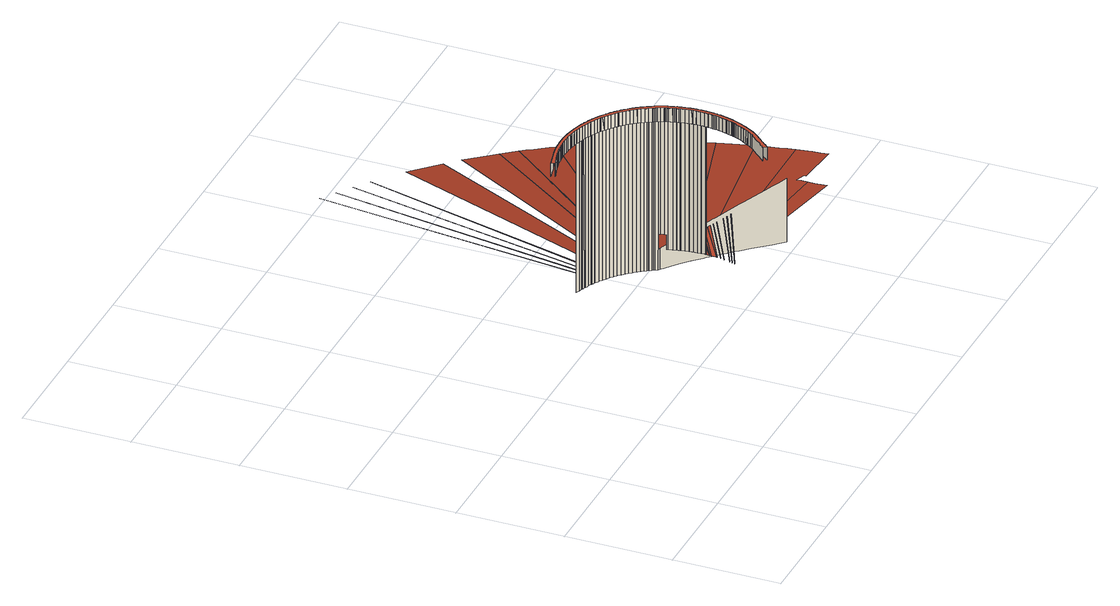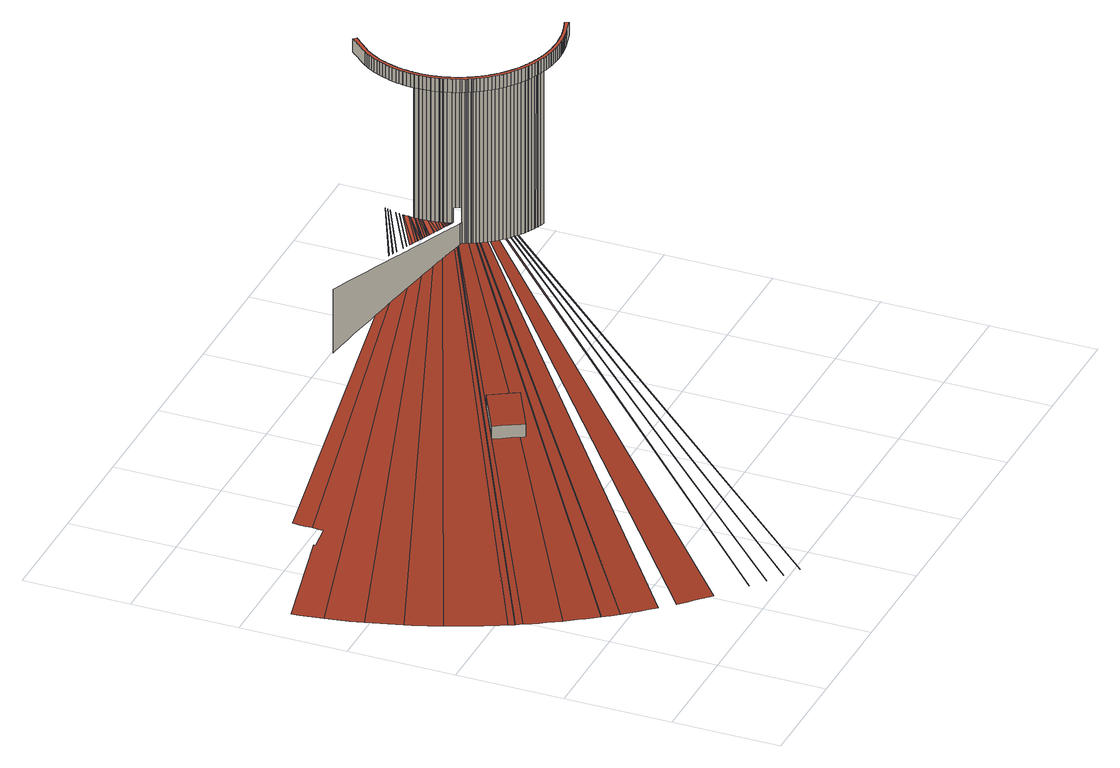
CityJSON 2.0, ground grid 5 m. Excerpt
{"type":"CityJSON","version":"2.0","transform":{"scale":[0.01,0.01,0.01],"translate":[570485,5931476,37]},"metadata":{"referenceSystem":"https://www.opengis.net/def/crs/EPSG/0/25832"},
"CityObjects":{
"building1":{"type":"Building","attributes":{"Grundfläche 2D":"2047.892209","Grundhöhe NN":"5.849"},"children":["building1-1","building1-2"],"geometry":[{"type":"MultiSurface","lod":"3","boundaries":[[[0,1,2,3,4,5,6]],[[4,3,7,8,9,10,11,12]],[[13,14,10,9]],[[15,14,13,16,17]],[[18,19,20,17,16]],[[20,19,21,22,23,24,25]],[[22,26,27,28,23]],[[29,30,27,26]],[[31,27,30]],[[29,32,33,34,31,30]],[[35,36,34,33]],[[36,35,37,38,39,40,41]],[[39,38,42,43,44,45,46,47]],[[45,44,48,49,50,51,52,53]],[[50,54,55,56,57,51]],[[56,58,57]],[[56,55,59,60,61,62,63]],[[61,60,64,65,66,67,68,69]],[[67,66,70,71,72,73,74,75]],[[73,72,76,77,78,79,80,81]],[[79,78,82,83,84,85,86,87]],[[85,84,88,89,90,91,92]],[[90,89,93,94,95,96,97,98]],[[96,95,99,100,101,102,103,104]],[[105,106,107,108]],[[109,108,107,110,111]],[[102,101,112,113,114,115,116,117]],[[109,111,118,119]],[[111,120,118]],[[114,121,122,123,124,115]],[[125,126,127,128,119,118,120,129]],[[130,131,123,122]],[[132,133,131,130]],[[134,135,136,137,126,125,138,139]],[[133,132,140,141,142,143,144]],[[145,146,142,141]],[[147,148,149,150,151,152,135,134,153,154]],[[155,156,146,145]],[[149,148,157,158]],[[156,155,159,160,161,162,163,164]],[[165,162,161,166]],[[167,158,157,168,169]],[[162,163,162,170]],[[166,161,171,172,173,174]],[[173,172,175,176,177,178]],[[179,180,167,169,181,182]],[[183,184,162,165]],[[179,182,185,186]],[[187,188,177,176,189,190,191,192,193,194,195]],[[196,197,186,185,198,199]],[[196,199,200,201]],[[202,193,192,203,204,205,206,207,208,209]],[[210,211,212,201,200,213,214]],[[211,210,207,206]],[[215,194,193]],[[216,215,193]],[[193,202,209,217,216]],[[218,217,209]],[[208,219,220,209]],[[221,207,210]],[[220,218,209]],[[207,222,223,208]],[[223,219,208]],[[221,222,207]],[[214,224,225,210]],[[225,221,210]],[[106,226,227,107]],[[213,228,229,214]],[[200,230,228,213]],[[229,224,214]],[[231,125,129]],[[232,110,107]],[[233,129,120]],[[200,199,198,234,235,230]],[[236,226,237]],[[125,238,239,240,154,153,134,139,138]],[[241,242,234,198]],[[241,198,185,182,181,243,244,245]],[[246,243,181]],[[247,248,249,250,251]],[[168,157,252,253,169]],[[157,148,147,154,254,255]],[[253,256,169]],[[255,252,157]],[[181,169,256,257,246]],[[111,258,259,120]],[[110,260,261,111]],[[259,233,120]],[[262,263,264,248]],[[265,232,107]],[[232,260,110]],[[266,265,107]],[[227,266,107]],[[267,268,226]],[[269,236,237]],[[236,267,226]],[[154,240,270,254]],[[237,271,251,272,269]],[[261,273,258,111]],[[264,249,248]],[[274,275,276]],[[125,231,238]],[[129,233,277,231]],[[278,279,263,262]],[[226,268,227]],[[251,250,280,272]],[[281,282,283]],[[284,285,286]],[[264,287,249]],[[288,289,290]],[[291,292,293,294,295,296,297,298,299,300,301,302,303,304,305,306,307,308,309,310,311,312,313,314,315,316,317,318,319,320,321,322,323,324,325,326,327,328,329,330,331,332,333,334,335,336,337,338,339,340,341,342,343,344,345,346,347,348,349,184,183,350,351,352,353,354,355,356,357,358,359,360,361,362,363,364,365]],[[366,367,368,369]],[[370,46,45]],[[371,52,51]],[[372,58,56]],[[69,373,61]],[[374,103,102]],[[375,348,347]],[[376,377,378,73,81,80,79,87,86,85,92,379,380]],[[156,164,163,162,184,349,381,382,383,384,385,386,387,388,389,143,142,146]],[[390,391,90,98,97,96,104,103,374,392,393]],[[116,115,394]],[[395,396,394,115,124,123,131,133,144,143,389,388,397,398]],[[347,346,345,399,375]],[[400,401,319,318,317,402,403,404]],[[405,374,102,117,116,394]],[[340,339,338,406,407,408,409,410,411,412,413,414,399,345,344,343,342,341]],[[383,382,381,349,348,375]],[[415,416,417,406,338,337,336,335,334,333,418,419]],[[420,421,422,418,333,332,423,331,330,329,424,425]],[[426,427,424,329,328,327,326,325,324,428,429,430]],[[431,432,433,434,435,436,437,438,428,324,323,322,321,320,401,400]]],"semantics":{"surfaces":[{"type":"WallSurface"},{"type":"RoofSurface"}],"values":[0,0,0,0,0,0,0,0,1,0,0,0,0,0,0,0,0,0,0,0,0,0,0,0,0,0,0,0,1,0,0,0,0,0,0,0,0,0,0,0,0,0,1,0,0,0,0,0,0,0,0,0,0,0,1,1,1,1,1,1,1,1,1,1,1,1,1,1,1,1,1,1,1,1,1,1,1,1,1,1,1,1,1,1,1,1,1,1,1,1,1,1,1,1,1,1,1,1,1,1,1,1,1,1,1,1,1,1,1,1,0,1,1,1,1,1,1,1,1,1,1,1,1,1,1,1,1,1,1,1,1,1]}}]},
"building1-1":{"type":"BuildingInstallation","parents":["building1"],"geometry":[{"type":"MultiSurface","lod":"3","boundaries":[[[439,440,441,442,443,444,445,446,447,448,449,450,451,452,453,454,455,456,457,458,459,460,461,462,463,464,465,466,467,468,469,470,471,472,473,474,475,476,477,478,479,480,481,482,483,484,485,486,487,488,489,490,491,492,493,494,495,496,497,498,499,500,501,502,503,504,505,506,507,508,509,510,511,512,513,514,515,516,517,518,519,520,521,522,523,524,525,526,527,528,529,530,531,532,533,534,535,536,537,538,539,540,541,542,543,544,545,546,547,548,549,550,551,552,553,554,555,556,557,558,559,560,561,562,563,564,565,566,567,568,569,570,571,572,573,574,575,576,577,578,579,580,581,582,583,584,585,586,587,588,589,590,591,592,593,594,595,596,597,598,599,600,601,602,603,604,605,606,607,608,609,610,611,612,613,614,615,616,617,618,619,620,621,622,623,624,625,626,627,628,629,630,631,632,633,634,635,636,637,638,639,640,641,642,643,644,645,646,647,648,649,650,651,652,653,654,655,656,657,658,659,660,661,662,663,664,665,666,667,668,669,670,671,672,673,674,675,676,677,678,679,680,681,682,683,684,685,686,687,688,689,690,691,692,693,694,695,696,697,698,699,700,701,702,703,704,705,706,707,708,709,710,711,712,713,714,715,716,717,718,719,720,721,722,723,724,725,726,727,728,729,730,731,732,733,734,735,736,737,738,739,740,741,742,743,744,745,746,747,748,749,750,751,752,753,754,755,756,757,758,759,760,761,762,763,764,765,766,767,768,769,770,771,772,773,774,775,776,777,778,779,780,781,782,783,784,785,786,787,788,789,790,791,792,793,794,795,796,797,798,799,800,801,802,803,804,805,806,807,808,809,810,811,812,813,814,815,816,817,818,819,820,821,822,823,824,825]],[[826,827,828,829,830,831,832,833,834,835,836,626,625,624,623,622,621,620,619,618,617,616,615,614,837,838]],[[606,605,839,840]],[[840,841,606]],[[842,608,607,606,841,843]],[[609,608,842,844]],[[610,609,844,845]],[[611,610,845,846]],[[612,611,846,847,848]],[[848,849,612]],[[613,612,849,850]],[[614,613,850,837]],[[851,852,853,854,855,856,857,858,859,860,639,638,637,636,635,634,633,632,631,630,629,628,627,861,862,863]],[[639,860,864,640]],[[640,864,865,641]],[[641,865,866,642]],[[642,866,867,643]],[[643,867,868,644]],[[644,868,869,645]],[[647,646,645,869,870,871]],[[649,648,647,871,872,873]],[[651,650,649,873,874,875]],[[876,877,655,654,653,652,651,875,878,879]],[[880,658,657,656,655,877,881,882]],[[883,661,660,659,658,880,884,885]],[[886,664,663,662,661,883,887,888]],[[664,886,889,665]],[[667,666,665,889,890,891]],[[892,670,669,668,667,891,893,894]],[[672,671,670,892,895,105]],[[672,105,108,673]],[[673,108,109,674]],[[674,109,119,675]],[[126,678,677,676,675,119,128,127]],[[135,681,680,679,678,126,137,136]],[[150,149,685,684,683,682,681,135,152,151]],[[685,149,158,686]],[[686,158,167,687]],[[689,688,687,167,180,179]],[[689,179,186,690]],[[692,691,690,186,197,196]],[[692,196,201,693]],[[695,694,693,201,212,211]],[[695,211,206,696]],[[203,192,700,699,698,697,696,206,205,204]],[[189,176,704,703,702,701,700,192,191,190]],[[706,705,704,176,175,172]],[[708,707,706,172,171,161]],[[161,160,159,155,711,710,709,708]],[[155,145,712,711]],[[145,141,713,712]],[[141,140,132,715,714,713]],[[132,130,716,715]],[[130,122,717,716]],[[122,121,114,719,718,717]],[[114,113,112,101,722,721,720,719]],[[101,100,99,95,725,724,723,722]],[[95,94,93,89,728,727,726,725]],[[89,88,84,730,729,728]],[[84,83,82,78,733,732,731,730]],[[78,77,76,72,736,735,734,733]],[[72,71,70,66,739,738,737,736]],[[66,65,64,60,742,741,740,739]],[[60,59,55,744,743,742]],[[55,54,50,746,745,744]],[[50,49,48,44,749,748,747,746]],[[44,43,42,38,752,751,750,749]],[[38,37,35,754,753,752]],[[35,33,755,754]],[[33,32,29,757,756,755]],[[29,26,758,757]],[[26,22,759,758]],[[22,21,19,761,760,759]],[[19,18,16,13,764,763,762,761]],[[13,9,765,764]],[[9,8,7,3,768,767,766,765]],[[3,2,1,770,769,768]],[[1,896,897,898,773,772,771,770]],[[898,899,900,901,776,775,774,773]],[[901,902,903,904,779,778,777,776]],[[904,905,780,779]],[[905,906,907,908,783,782,781,780]],[[908,909,910,911,786,785,784,783]],[[911,912,787,786]],[[912,913,788,787]],[[913,914,789,788]],[[914,915,916,917,792,791,790,789]],[[917,918,919,920,795,794,793,792]],[[920,921,796,795]],[[921,922,797,796]],[[922,923,924,925,926,801,800,799,798,797]],[[926,927,928,803,802,801]],[[928,929,804,803]],[[929,930,931,806,805,804]],[[931,932,933,934,935,810,809,808,807,806]],[[935,936,937,812,811,810]],[[937,938,939,940,941,942,817,816,815,814,813,812]],[[943,944,818]],[[944,819,818]],[[945,946,947,823,822,821,820,819,944,948]],[[824,823,947,949]],[[950,825,824,949,951]],[[825,950,439]],[[952,441,440,439,950,953,954]],[[442,441,952,955]],[[956,957,445,444,443,442,955,958]],[[959,960,448,447,446,445,957,961]],[[962,963,450,449,448,960,964]],[[450,963,451]],[[452,451,963,965]],[[966,967,455,454,453,452,965,968]],[[969,970,458,457,456,455,967,971,972]],[[973,460,459,458,970,974]],[[975,462,461,460,973,976]],[[977,978,465,464,463,462,975,979]],[[980,466,465,978,981]],[[980,467,466]],[[982,983,470,469,468,467,980,984]],[[983,985,470]],[[986,987,473,472,471,470,985,988]],[[473,987,989,474]],[[990,991,477,476,475,474,989,992]],[[993,479,478,477,991,994]],[[995,996,482,481,480,479,993,997]],[[483,482,996,998]],[[999,485,484,483,998,1000]],[[1001,1002,488,487,486,485,999,1003]],[[1002,1004,488]],[[1004,489,488]],[[490,489,1004,1005]],[[1006,492,491,490,1005,1007]],[[1008,494,493,492,1006,1009]],[[1008,1010,494]],[[1010,495,494]],[[1011,496,495,1010,1012]],[[496,1011,497]],[[1013,1014,500,499,498,497,1011,1015]],[[1016,502,501,500,1014,1017]],[[1018,1019,1020,506,505,504,503,502,1016,1021]],[[1022,508,507,506,1020,1023]],[[509,508,1022,1024]],[[1025,1026,512,511,510,509,1024,1027]],[[1028,1029,515,514,513,512,1026,1030]],[[1031,1032,518,517,516,515,1029,1033]],[[1034,1035,521,520,519,518,1032,1036]],[[1037,1038,523,522,521,1035,1039]],[[1038,524,523]],[[1040,1041,527,526,525,524,1038,1042]],[[1043,529,528,527,1041,1044]],[[1045,1046,532,531,530,529,1043,1047]],[[1048,1049,535,534,533,532,1046,1050]],[[1049,1051,535]],[[1051,536,535]],[[537,536,1051,1052]],[[538,537,1052,1053]],[[1054,540,539,538,1053,1055]],[[1056,542,541,540,1054,1057]],[[1058,1059,544,543,542,1056,1060]],[[1059,1061,544]],[[545,544,1061,1062]],[[546,545,1062,1063]],[[1064,547,546,1063,1065]],[[1064,1066,1067,1068,1069,551,550,549,548,547]],[[551,1069,552]],[[553,552,1069,1070]],[[554,553,1070,1071]],[[555,554,1071,1072]],[[1073,557,556,555,1072,1074]],[[558,557,1073,1075]],[[1075,1076,558]],[[1076,559,558]],[[1077,1078,562,561,560,559,1076,1079]],[[1080,1081,565,564,563,562,1078,1082]],[[566,565,1081,1083]],[[1084,1085,568,567,566,1083,1086]],[[568,1085,569]],[[1085,1087,569]],[[1088,1089,572,571,570,569,1087,1090]],[[1089,1091,572]],[[572,1091,1092,573]],[[1093,1094,576,575,574,573,1092,1095]],[[1096,577,576,1094,1097]],[[1098,579,578,577,1096,1099]],[[579,1098,1100,580]],[[1101,1102,583,582,581,580,1100,1103]],[[1104,585,584,583,1102,1105]],[[586,585,1104,1106]],[[1106,1107,586]],[[1108,588,587,586,1107,1109]],[[1110,590,589,588,1108,1111]],[[1112,592,591,590,1110,1113]],[[1114,1115,595,594,593,592,1112,1116]],[[596,595,1115,1117]],[[1118,598,597,596,1117,1119]],[[1120,600,599,598,1118,1121]],[[601,600,1120,1122]],[[602,601,1122,1123]],[[603,602,1123,1124]],[[1124,1125,603]],[[604,603,1125,1126]],[[605,604,1126,839]]],"semantics":{"surfaces":[{"type":"RoofSurface"},{"type":"WallSurface"}],"values":[0,1,1,1,1,1,1,1,1,1,1,1,1,1,1,1,1,1,1,1,1,1,1,1,1,1,1,1,1,1,1,1,1,1,1,1,1,1,1,1,1,1,1,1,1,1,1,1,1,1,1,1,1,1,1,1,1,1,1,1,1,1,1,1,1,1,1,1,1,1,1,1,1,1,1,1,1,1,1,1,1,1,1,1,1,1,1,1,1,1,1,1,1,1,1,1,1,1,1,1,1,1,1,1,1,1,1,1,1,1,1,1,1,1,1,1,1,1,1,1,1,1,1,1,1,1,1,1,1,1,1,1,1,1,1,1,1,1,1,1,1,1,1,1,1,1,1,1,1,1,1,1,1,1,1,1,1,1,1,1,1,1,1,1,1,1,1,1,1,1,1,1,1,1,1,1,1,1,1,1,1,1,1,1,1,1,1,1,1,1,1,1,1,1,1,1,1,1,1,1,1]}}]},
"building1-2":{"type":"BuildingInstallation","parents":["building1"],"geometry":[{"type":"MultiSurface","lod":"3","boundaries":[[[1127,1128,1129,1130,1131,1132,1133,1134,1135,1136,1137,1138]],[[1139,382,1130,1129]],[[1140,1141,1142,1143,1144,1136,1135,1134,1133,1132,1131,1130,382,1145]],[[1144,1146,1137,1136]],[[1147,381,1139,1129,1128,1127,1138,1137,1146,1148,389]]],"semantics":{"surfaces":[{"type":"RoofSurface"},{"type":"WallSurface"}],"values":[0,1,1,1,1]}}]}
},
"vertices":[
[410,823,646],[410,823,1405],[414,822,1405],[427,818,1405],[427,818,646],[422,820,646],[414,822,646],[429,817,1405],[436,815,1405],[443,812,1405],[443,812,646],[436,815,646],[429,817,646],[445,812,1405],[445,812,646],[450,809,646],[450,809,1405],[457,806,646],[457,806,1405],[462,804,1405],[462,804,646],[471,800,1405],[479,797,1405],[479,797,647],[471,800,646],[464,804,646],[494,789,1405],[494,789,647],[487,793,647],[495,789,1405],[495,789,647],[502,785,647],[502,785,1405],[510,780,1405],[510,780,647],[511,780,1405],[511,780,647],[525,771,1405],[527,770,1405],[527,770,647],[525,771,647],[518,776,647],[533,767,1405],[540,762,1405],[542,760,1405],[542,760,647],[540,762,647],[533,767,647],[547,757,1405],[554,751,1405],[557,750,1405],[557,750,648],[554,751,648],[547,757,648],[561,746,1405],[571,739,1405],[571,739,648],[561,746,648],[569,741,648],[575,735,1405],[585,727,1405],[585,727,648],[582,729,648],[575,735,648],[589,724,1405],[595,718,1405],[598,715,1405],[598,715,649],[595,718,649],[589,724,648],[602,712,1405],[608,705,1405],[611,703,1405],[611,703,649],[608,705,649],[602,712,649],[614,699,1405],[620,693,1405],[623,690,1405],[623,690,649],[620,693,649],[614,699,649],[626,686,1405],[632,679,1405],[634,677,1405],[634,677,650],[632,679,650],[626,686,650],[638,673,1405],[645,663,1405],[645,663,650],[643,666,650],[638,673,650],[648,659,1405],[654,652,1405],[655,650,1405],[655,650,651],[654,652,651],[648,659,651],[659,645,1405],[664,638,1405],[665,636,1405],[665,636,651],[664,638,651],[659,645,651],[744,364,1405],[744,364,756],[744,366,756],[744,366,1405],[744,384,1405],[744,371,756],[744,384,756],[668,631,1405],[673,624,1405],[674,622,1405],[674,622,652],[673,624,652],[668,631,652],[744,386,756],[744,386,1405],[744,392,756],[677,617,1405],[681,611,1405],[681,611,652],[677,617,652],[743,403,756],[743,403,1405],[744,400,1405],[744,392,1405],[744,400,756],[683,607,1405],[683,607,652],[684,605,1405],[684,605,652],[742,420,756],[742,420,1405],[743,414,1405],[743,407,1405],[743,407,756],[743,414,756],[691,593,1405],[691,592,1405],[691,592,653],[691,593,653],[688,599,653],[694,587,1405],[694,587,653],[741,433,756],[740,439,756],[740,439,1405],[741,433,1405],[741,427,1405],[742,421,1405],[742,421,756],[741,427,756],[697,581,1405],[697,581,653],[740,440,756],[740,440,1405],[699,576,1405],[700,575,1405],[703,568,1405],[703,568,654],[700,575,653],[699,576,653],[703,568,756],[703,568,832],[737,457,1405],[738,453,756],[737,457,756],[706,562,654],[706,562,1405],[706,561,1405],[706,561,832],[706,562,832],[711,550,1405],[713,544,1405],[713,544,832],[711,550,832],[733,475,1405],[734,472,1405],[734,472,756],[733,475,756],[711,565,756],[711,565,652],[733,479,756],[733,479,1405],[716,537,832],[713,543,832],[713,543,1405],[716,537,1405],[717,534,1405],[718,531,1405],[718,531,756],[717,534,756],[717,534,832],[730,492,1405],[731,485,1405],[731,485,756],[730,492,756],[729,493,756],[729,493,1405],[719,527,756],[719,527,1405],[720,524,1405],[722,518,1405],[724,511,1405],[724,511,756],[722,518,756],[720,524,756],[724,510,756],[724,510,1405],[726,505,1405],[728,498,756],[726,505,756],[720,533,756],[721,532,756],[726,531,756],[728,530,756],[732,528,756],[730,529,756],[739,525,756],[738,525,756],[735,527,756],[747,522,756],[743,524,756],[743,350,756],[901,461,759],[755,519,757],[750,521,756],[756,518,757],[852,480,758],[888,466,759],[862,476,758],[765,515,757],[761,517,757],[915,455,759],[743,347,756],[849,481,758],[838,486,758],[828,490,758],[769,513,757],[766,514,757],[784,507,757],[777,510,757],[775,511,757],[785,507,757],[742,329,756],[740,316,756],[944,443,759],[930,449,759],[742,337,756],[805,499,757],[797,502,757],[819,493,758],[808,498,757],[795,503,757],[789,505,757],[874,471,758],[865,475,758],[886,467,759],[877,470,758],[740,311,756],[961,437,760],[947,442,759],[889,465,759],[900,461,759],[913,456,759],[903,460,759],[916,455,759],[827,490,758],[743,343,756],[929,450,759],[875,471,758],[980,429,760],[979,430,760],[737,295,756],[861,476,758],[963,436,760],[962,437,760],[929,449,759],[733,275,756],[998,422,760],[997,422,760],[726,248,756],[1037,407,761],[1036,407,761],[945,443,759],[722,235,756],[1057,398,761],[1056,399,761],[903,489,759],[916,484,759],[929,478,759],[944,473,759],[958,467,760],[974,460,760],[992,453,760],[1010,446,760],[1028,439,761],[1048,431,761],[1068,423,761],[1162,386,763],[1189,375,763],[1217,364,764],[1247,352,764],[1313,325,765],[1349,311,766],[1388,295,766],[1431,279,767],[1431,279,450],[1388,295,463],[1349,311,475],[1313,325,487],[1279,339,497],[1247,352,507],[1217,364,516],[1189,375,525],[1162,386,533],[1137,396,540],[1090,414,554],[1069,423,560],[1048,431,566],[1028,439,572],[1010,446,577],[992,453,582],[975,460,587],[958,467,591],[944,473,595],[929,478,599],[916,484,603],[903,489,606],[877,499,613],[865,504,616],[854,508,619],[842,513,622],[831,517,625],[821,522,627],[810,526,630],[800,530,632],[790,534,635],[780,538,637],[771,541,639],[762,545,641],[753,549,643],[744,552,645],[735,555,647],[730,558,648],[727,559,649],[719,562,650],[719,562,756],[727,559,756],[730,558,756],[744,552,757],[753,549,757],[762,545,757],[771,541,757],[780,538,757],[790,534,757],[800,530,757],[810,526,758],[821,522,758],[831,517,758],[854,508,758],[865,504,758],[890,494,759],[718,222,756],[1080,389,762],[1079,390,762],[1078,390,762],[1642,2522,17],[1713,2475,17],[1783,2426,17],[1851,2375,17],[2274,1957,17],[2525,1577,17],[2045,2207,17],[2014,2236,17],[1983,2265,17],[2106,2147,17],[2076,2177,17],[1489,1012,378],[1634,1096,327],[2508,1607,17],[2492,1636,17],[2475,1665,17],[2457,1694,17],[2440,1723,17],[2422,1752,17],[1432,1107,378],[2193,2054,17],[2164,2085,17],[2248,1989,17],[2221,2022,17],[2326,1890,17],[2365,1835,17],[2346,1863,17],[2403,1780,17],[2384,1808,17],[2541,1547,17],[2349,565,163],[1113,405,547],[2350,475,165],[2350,505,164],[2349,535,163],[2301,1923,17],[2653,1300,17],[2640,1332,17],[2627,1363,17],[2614,1394,17],[2600,1425,17],[2589,1449,17],[2586,1456,17],[2571,1487,17],[2556,1517,17],[2688,1205,17],[2677,1237,17],[2665,1269,17],[2710,1141,17],[2699,1173,17],[2738,1044,17],[2729,1076,17],[2720,1109,17],[890,494,610],[2756,979,17],[2747,1012,17],[2771,914,17],[2763,946,17],[2792,807,17],[2785,842,17],[2778,878,17],[2349,596,162],[2349,619,161],[2435,618,135],[2434,608,135],[2813,662,17],[2808,699,17],[2803,735,17],[2798,771,17],
[183,816,1472],[187,817,1472],[195,818,1472],[199,819,1472],[203,820,1472],[211,821,1472],[216,821,1472],[219,822,1472],[228,823,1472],[232,824,1472],[236,824,1472],[243,824,1472],[249,825,1472],[250,825,1472],[257,825,1472],[265,826,1472],[267,826,1472],[272,826,1472],[279,826,1472],[284,826,1472],[286,826,1472],[301,825,1472],[316,824,1472],[318,824,1472],[323,824,1472],[331,823,1472],[336,822,1472],[352,820,1472],[353,820,1472],[360,818,1472],[367,817,1472],[371,816,1472],[374,816,1472],[381,814,1472],[388,812,1472],[389,812,1472],[396,810,1472],[403,808,1472],[405,808,1472],[417,804,1472],[422,802,1472],[424,802,1472],[431,799,1472],[438,797,1472],[439,796,1472],[444,794,1472],[455,789,1472],[458,788,1472],[465,785,1472],[471,782,1472],[472,782,1472],[487,774,1472],[495,770,1472],[503,766,1472],[510,761,1472],[517,757,1472],[518,757,1472],[524,752,1472],[533,747,1472],[539,743,1472],[546,738,1472],[547,737,1472],[552,732,1472],[559,727,1472],[561,726,1472],[566,722,1472],[572,716,1472],[574,715,1472],[579,711,1472],[585,705,1472],[587,703,1472],[591,699,1472],[597,693,1472],[599,691,1472],[603,687,1472],[609,680,1472],[611,679,1472],[615,674,1472],[620,668,1472],[622,666,1472],[626,661,1472],[631,655,1472],[632,653,1472],[636,648,1472],[641,641,1472],[642,640,1472],[646,634,1472],[651,628,1472],[651,627,1472],[656,621,1472],[660,613,1472],[664,606,1472],[668,601,1472],[669,599,1472],[671,595,1472],[674,589,1472],[677,584,1472],[677,583,1472],[680,578,1472],[683,572,1472],[684,570,1472],[686,566,1472],[689,560,1472],[691,554,1472],[696,541,1472],[698,538,1472],[699,535,1472],[701,529,1472],[703,523,1472],[704,522,1472],[705,517,1472],[707,511,1472],[709,506,1472],[709,504,1472],[711,498,1472],[713,492,1472],[714,489,1472],[714,486,1472],[716,479,1472],[717,473,1472],[718,472,1472],[719,467,1472],[720,460,1472],[721,454,1472],[722,447,1472],[723,441,1472],[724,437,1472],[724,435,1472],[725,429,1472],[725,422,1472],[726,419,1472],[726,416,1472],[727,410,1472],[727,403,1472],[727,402,1472],[727,396,1472],[728,389,1472],[728,384,1472],[728,366,1472],[728,362,1472],[727,349,1472],[727,348,1472],[726,342,1472],[726,335,1472],[726,330,1472],[725,328,1472],[724,322,1472],[724,315,1472],[723,313,1472],[723,308,1472],[721,302,1472],[720,295,1472],[719,288,1472],[717,278,1472],[716,275,1472],[713,263,1472],[713,261,1472],[711,256,1472],[710,250,1472],[708,244,1472],[706,238,1472],[704,231,1472],[703,228,1472],[702,225,1472],[699,219,1472],[697,213,1472],[696,211,1472],[695,207,1472],[692,201,1472],[690,195,1472],[683,180,1472],[675,165,1472],[667,150,1472],[658,136,1472],[649,122,1472],[640,109,1472],[632,100,1472],[627,95,1472],[622,90,1472],[617,84,1472],[612,79,1472],[607,74,1472],[597,63,1472],[587,52,1472],[577,42,1472],[572,36,1472],[567,31,1472],[564,28,1472],[576,13,1472],[581,18,1472],[586,24,1472],[596,36,1472],[601,41,1472],[606,47,1472],[617,58,1472],[622,64,1472],[627,70,1472],[632,75,1472],[637,81,1472],[647,92,1472],[653,99,1472],[663,113,1472],[672,127,1472],[681,142,1472],[689,157,1472],[697,173,1472],[705,189,1472],[711,204,1472],[712,205,1472],[714,210,1472],[718,222,1472],[722,235,1472],[724,239,1472],[724,242,1472],[726,248,1472],[728,255,1472],[729,257,1472],[730,262,1472],[731,268,1472],[733,275,1472],[734,282,1472],[736,288,1472],[737,292,1472],[737,295,1472],[738,302,1472],[739,309,1472],[740,311,1472],[740,316,1472],[742,329,1472],[742,337,1472],[743,343,1472],[743,347,1472],[743,350,1472],[744,364,1472],[744,366,1472],[744,384,1472],[744,386,1472],[744,392,1472],[744,400,1472],[743,403,1472],[743,407,1472],[743,414,1472],[742,420,1472],[742,421,1472],[741,427,1472],[741,433,1472],[740,439,1472],[740,440,1472],[737,457,1472],[734,472,1472],[733,475,1472],[733,479,1472],[731,485,1472],[730,492,1472],[729,493,1472],[726,505,1472],[724,510,1472],[724,511,1472],[722,518,1472],[720,524,1472],[719,527,1472],[718,531,1472],[717,534,1472],[716,537,1472],[713,543,1472],[713,544,1472],[711,550,1472],[706,561,1472],[706,562,1472],[703,568,1472],[700,575,1472],[699,576,1472],[697,581,1472],[694,587,1472],[691,592,1472],[691,593,1472],[684,605,1472],[683,607,1472],[681,611,1472],[677,617,1472],[674,622,1472],[673,624,1472],[668,631,1472],[665,636,1472],[664,638,1472],[659,645,1472],[655,650,1472],[654,652,1472],[648,659,1472],[645,663,1472],[638,673,1472],[634,677,1472],[632,679,1472],[626,686,1472],[623,690,1472],[620,693,1472],[614,699,1472],[611,703,1472],[608,705,1472],[602,712,1472],[598,715,1472],[595,718,1472],[589,724,1472],[585,727,1472],[575,735,1472],[571,739,1472],[561,746,1472],[557,750,1472],[554,751,1472],[547,757,1472],[542,760,1472],[540,762,1472],[533,767,1472],[527,770,1472],[525,771,1472],[511,780,1472],[510,780,1472],[502,785,1472],[495,789,1472],[494,789,1472],[479,797,1472],[471,800,1472],[462,804,1472],[457,806,1472],[450,809,1472],[445,812,1472],[443,812,1472],[436,815,1472],[429,817,1472],[427,818,1472],[414,822,1472],[410,823,1472],[407,824,1472],[400,826,1472],[392,828,1472],[385,830,1472],[378,831,1472],[374,832,1472],[370,833,1472],[363,834,1472],[356,836,1472],[355,836,1472],[348,837,1472],[340,838,1472],[338,838,1472],[333,839,1472],[325,840,1472],[320,840,1472],[318,841,1472],[303,842,1472],[302,842,1472],[295,842,1472],[287,842,1472],[284,842,1472],[280,842,1472],[272,842,1472],[266,842,1472],[265,842,1472],[250,841,1472],[248,841,1472],[242,841,1472],[235,840,1472],[231,840,1472],[227,839,1472],[218,838,1472],[214,838,1472],[202,836,1472],[197,835,1472],[193,834,1472],[185,833,1472],[180,832,1472],[177,831,1472],[169,829,1472],[163,828,1472],[160,827,1472],[136,821,1472],[128,819,1472],[103,812,1472],[100,812,1472],[108,794,1472],[109,794,1472],[148,806,1472],[156,808,1472],[163,811,1472],[167,812,1472],[171,813,1472],[179,815,1472],[627,95,1405],[622,90,1405],[617,84,1405],[612,79,1405],[607,74,1405],[597,63,1405],[587,52,1405],[577,42,1405],[572,36,1405],[567,31,1405],[564,28,1405],[640,109,1405],[632,100,1405],[696,211,1405],[695,208,1405],[695,207,1405],[690,195,1405],[692,201,1405],[683,180,1405],[675,165,1405],[668,151,1405],[667,150,1405],[659,138,1405],[658,136,1405],[649,122,1405],[596,36,1405],[601,41,1405],[606,47,1405],[617,58,1405],[622,64,1405],[627,70,1405],[632,75,1405],[637,81,1405],[647,92,1405],[653,99,1405],[576,13,1405],[581,18,1405],[586,24,1405],[663,113,1405],[672,127,1405],[681,142,1405],[689,157,1405],[697,173,1405],[705,189,1405],[711,204,1405],[712,205,1405],[714,210,1405],[718,222,1405],[722,235,1405],[724,239,1405],[728,255,1405],[729,257,1405],[724,242,1405],[726,248,1405],[733,275,1405],[730,262,1405],[731,268,1405],[737,292,1405],[734,282,1405],[736,288,1405],[739,309,1405],[737,295,1405],[738,302,1405],[740,311,1405],[740,316,1405],[742,329,1405],[743,347,1405],[742,337,1405],[743,343,1405],[743,350,1405],[407,824,1405],[400,826,1405],[392,828,1405],[385,830,1405],[378,831,1405],[374,832,1405],[370,833,1405],[363,834,1405],[356,836,1405],[355,836,1405],[348,837,1405],[340,838,1405],[338,838,1405],[333,839,1405],[325,840,1405],[320,840,1405],[318,841,1405],[303,842,1405],[302,842,1405],[295,842,1405],[287,842,1405],[284,842,1405],[280,842,1405],[272,842,1405],[266,842,1405],[265,842,1405],[250,841,1405],[248,841,1405],[242,841,1405],[235,840,1405],[231,840,1405],[227,839,1405],[218,838,1405],[214,838,1405],[202,836,1405],[197,835,1405],[193,834,1405],[185,833,1405],[180,832,1405],[177,831,1405],[169,829,1405],[163,828,1405],[160,827,1405],[136,821,1405],[128,819,1405],[103,812,1405],[100,812,1405],[108,794,1405],[109,794,1405],[156,808,1405],[163,811,1405],[167,812,1405],[148,806,1405],[171,813,1405],[181,815,1405],[179,815,1405],[195,818,1405],[183,816,1405],[187,817,1405],[199,819,1405],[211,821,1405],[216,821,1405],[203,820,1405],[228,823,1405],[232,824,1405],[219,822,1405],[243,824,1405],[249,825,1405],[236,824,1405],[250,825,1405],[265,826,1405],[266,826,1405],[257,825,1405],[279,826,1405],[284,826,1405],[267,826,1405],[272,826,1405],[301,825,1405],[286,826,1405],[318,824,1405],[316,824,1405],[331,823,1405],[336,822,1405],[323,824,1405],[353,820,1405],[352,820,1405],[367,817,1405],[370,816,1405],[360,818,1405],[371,816,1405],[381,814,1405],[388,812,1405],[374,816,1405],[389,812,1405],[403,808,1405],[405,808,1405],[396,810,1405],[422,802,1405],[417,804,1405],[431,799,1405],[438,797,1405],[424,802,1405],[439,796,1405],[455,789,1405],[444,794,1405],[465,785,1405],[471,782,1405],[458,788,1405],[472,782,1405],[487,774,1405],[503,766,1405],[495,770,1405],[517,757,1405],[510,761,1405],[518,757,1405],[533,747,1405],[524,752,1405],[546,738,1405],[547,737,1405],[539,743,1405],[559,727,1405],[552,732,1405],[566,722,1405],[572,716,1405],[574,715,1405],[561,726,1405],[585,705,1405],[579,711,1405],[587,703,1405],[597,693,1405],[599,691,1405],[591,699,1405],[609,680,1405],[611,679,1405],[603,687,1405],[620,668,1405],[622,666,1405],[615,674,1405],[631,655,1405],[632,654,1405],[626,661,1405],[641,641,1405],[642,640,1405],[636,648,1405],[651,628,1405],[651,627,1405],[646,634,1405],[660,613,1405],[656,621,1405],[668,601,1405],[669,599,1405],[664,606,1405],[674,589,1405],[677,584,1405],[671,595,1405],[677,583,1405],[680,578,1405],[683,572,1405],[686,566,1405],[684,570,1405],[691,555,1405],[689,560,1405],[696,541,1405],[697,538,1405],[691,554,1405],[698,538,1405],[699,535,1405],[701,529,1405],[704,522,1405],[703,523,1405],[705,517,1405],[707,511,1405],[709,506,1405],[709,504,1405],[711,498,1405],[713,492,1405],[714,489,1405],[716,479,1405],[714,486,1405],[717,473,1405],[718,472,1405],[720,460,1405],[721,454,1405],[719,467,1405],[723,441,1405],[724,437,1405],[722,447,1405],[724,435,1405],[725,422,1405],[726,420,1405],[725,429,1405],[726,419,1405],[727,410,1405],[727,404,1405],[726,416,1405],[727,403,1405],[727,402,1405],[728,389,1405],[728,384,1405],[727,396,1405],[728,366,1405],[728,370,1405],[727,349,1405],[728,362,1405],[727,348,1405],[726,335,1405],[726,330,1405],[726,342,1405],[724,322,1405],[725,328,1405],[724,316,1405],[724,315,1405],[723,308,1405],[723,313,1405],[720,295,1405],[721,302,1405],[717,278,1405],[719,288,1405],[713,263,1405],[713,261,1405],[716,275,1405],[711,256,1405],[708,244,1405],[710,250,1405],[704,231,1405],[706,238,1405],[703,228,1405],[702,225,1405],[700,220,1405],[699,219,1405],[697,213,1405],
[1432,1107,445],[1489,1012,445],[1489,1010,445],[1634,1096,390],[1613,1132,390],[1602,1150,390],[1592,1167,390],[1571,1203,390],[1560,1221,390],[1559,1222,390],[1415,1136,445],[1423,1123,445],[1489,1010,378],[1602,1150,327],[1592,1167,327],[1571,1203,326],[1560,1221,326],[1559,1222,326],[1613,1132,327],[1415,1136,377],[1470,1043,378],[1423,1123,377]
]}
